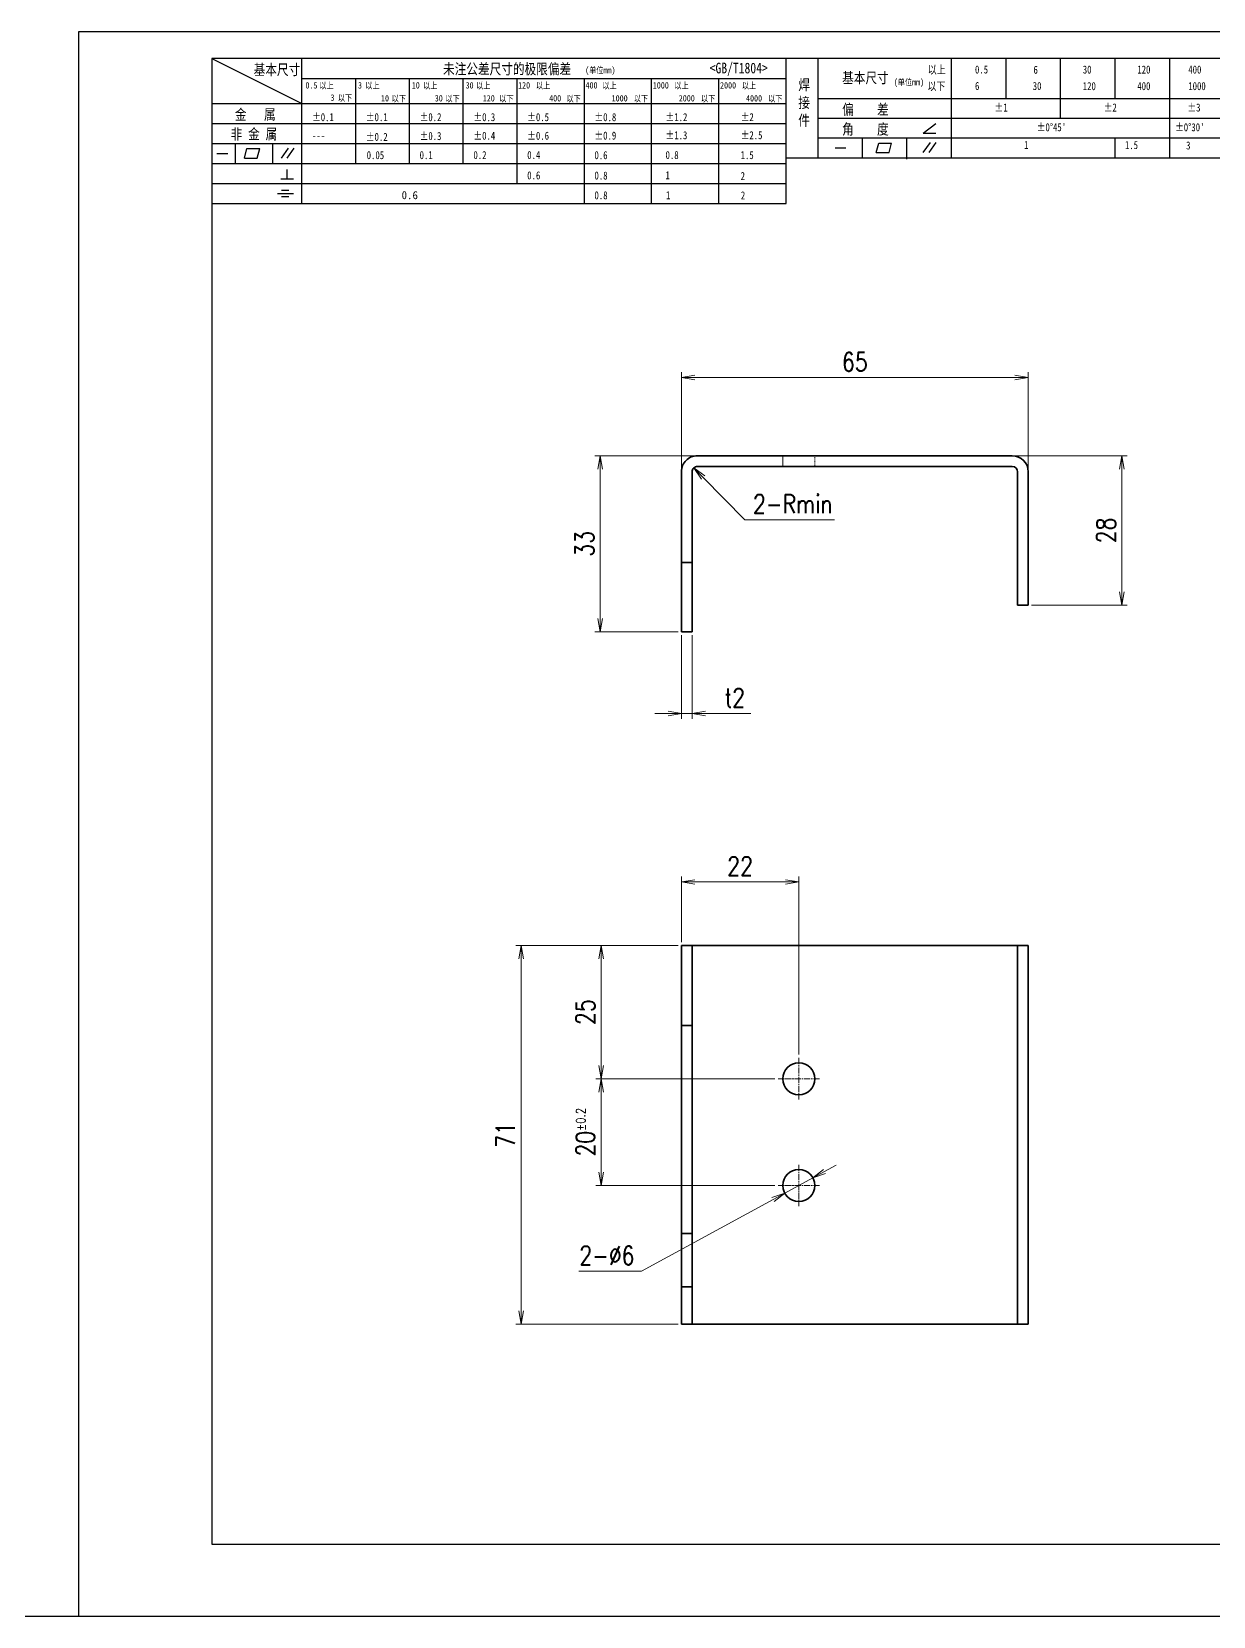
# Model space of a CAD drawing. Header units: millimetres. Extents: x 1201 to 11615, y -7347 to 2683.
# Drawn here: x 4396.4 to 4617.8, y -3109.3 to -2812.3 of the extents above; entities that cross this region are included whole.
import ezdxf
from ezdxf.enums import TextEntityAlignment as Align

# ---------------------------------------------------------------- set-up
doc = ezdxf.new("R2010")
doc.units = ezdxf.units.MM
for name, pattern in [('AM_ISO02W050x2', [3.75, 3, -0.75]), ('AM_ISO08W050x2', [9, 6, -0.75, 1.5, -0.75]), ('CENTER', [2, 1.25, -0.25, 0.25, -0.25])]:
    doc.linetypes.add(name, pattern=pattern)
for name, color, linetype, lineweight in [('CENTER', 2, 'AM_ISO08W050x2', 15), ('DIM', 3, 'Continuous', 20), ('DRAWING', 7, 'Continuous', 35), ('HIDDEN', 1, 'AM_ISO02W050x2', 18), ('图框', 7, 'Continuous', 15)]:
    doc.layers.add(name, color=color, linetype=linetype, lineweight=lineweight)
doc.layers.add('图\\M+19E79\\M+195B6\\M+18E9A', color=7, linetype='Continuous')
doc.styles.add('DIM', font='romans.shx', dxfattribs={"width": 0.8, "bigfont": 'bigfont.shx'})
doc.styles.add('STYLE1', font='')
doc.styles.add('国标', font='simfang.ttf', dxfattribs={"width": 0.8})
doc.styles.add('标题\\M+18E9A', font='romand.shx', dxfattribs={"oblique": 10, "bigfont": 'bigfont.shx'})
doc.styles.get('STYLE1').set_extended_font_data('SimSun')
doc.dimstyles.new('YH 1-1$0', dxfattribs={"dimtxt": 3.5, "dimasz": 2.5, "dimexe": 1, "dimexo": 0.625, "dimgap": 1.2, "dimtad": 1, "dimzin": 9, "dimdsep": 46, "dimtxsty": 'DIM', "dimblk": 'OPEN', "dimcen": 0, "dimclrd": 8, "dimclre": 8, "dimclrt": 2, "dimazin": 2, "dimtfac": 0.5, "dimtmove": 0, "dimatfit": 3, "dimldrblk": 'OPEN', "dimfxl": 0, "dimtolj": 1, "dimlwd": 13, "dimlwe": 13, "dimarcsym": 0})
doc.dimstyles.new('YH 1-1$3', dxfattribs={"dimtxt": 3.5, "dimasz": 2.5, "dimexe": 1, "dimexo": 0.625, "dimgap": 1.2, "dimtad": 1, "dimtoh": 1, "dimzin": 9, "dimdsep": 46, "dimtxsty": 'DIM', "dimblk": 'OPEN', "dimcen": 0, "dimclrd": 8, "dimclre": 8, "dimclrt": 2, "dimazin": 2, "dimtfac": 0.5, "dimtmove": 0, "dimatfit": 3, "dimldrblk": 'OPEN', "dimfxl": 0, "dimtolj": 1, "dimlwd": 13, "dimlwe": 13, "dimarcsym": 0})
doc.dimstyles.new('YH 1-1$4', dxfattribs={"dimtxt": 3.5, "dimasz": 2.5, "dimexe": 1, "dimexo": 0.625, "dimgap": 1.2, "dimtad": 1, "dimtoh": 1, "dimzin": 9, "dimdsep": 46, "dimtxsty": 'DIM', "dimblk": 'OPEN', "dimcen": 0, "dimclrd": 8, "dimclre": 8, "dimclrt": 2, "dimazin": 2, "dimtfac": 0.5, "dimtmove": 0, "dimatfit": 3, "dimldrblk": 'OPEN', "dimfxl": 0, "dimtolj": 1, "dimlwd": 13, "dimlwe": 13, "dimarcsym": 0})

# ---------------------------------------------------------------- blocks, each defined once
blk = doc.blocks.new('GZDEH零件A3图框V01版')
at = {"color": 1, "linetype": 'CENTER', "lineweight": 5, "ltscale": 16.256}
for p, q in [((3175.79, -1823.28), (3175.79, -1830.32)), ((3179.31, -1826.8), (3172.27, -1826.8))]:
    blk.add_line(p, q, dxfattribs=at)
at = {"color": 2, "linetype": 'ByBlock', "lineweight": 30}
for p, q in [((3169.66, -1825.2), (3160.66, -1823.8)), ((3160.66, -1829.8), (3160.66, -1823.8)), ((3169.66, -1825.2), (3169.66, -1828.4)), ((3169.66, -1828.4), (3160.66, -1829.8))]:
    blk.add_line(p, q, dxfattribs=at)
at = {"color": 1, "linetype": 'CENTER', "lineweight": 5, "ltscale": 9.144}
blk.add_line((3169.96, -1826.8), (3160.14, -1826.8), dxfattribs=at)
at = {"color": 2, "linetype": 'ByBlock', "lineweight": 30}
for radius in [3, 1.6]:
    blk.add_circle((3175.79, -1826.8), radius, dxfattribs=at)
at = {"layer": 'Defpoints', "linetype": 'Continuous'}
for p, q in [((2857.49, -1549.46), (2857.49, -1846.46)), ((3277.49, -1549.46), (2857.49, -1549.46)), ((3277.49, -1846.46), (3277.49, -1549.46)), ((2857.49, -1846.46), (3277.49, -1846.46))]:
    blk.add_line(p, q, dxfattribs=at)
at = {"layer": '图\\M+19E79\\M+195B6\\M+18E9A', "linetype": 'Continuous', "lineweight": 30}
for p, q in [((2882.49, -1554.46), (2882.49, -1832.96)), ((3272.49, -1554.46), (2882.49, -1554.46)), ((3272.49, -1832.96), (3272.49, -1554.46)), ((2882.49, -1832.96), (3272.49, -1832.96))]:
    blk.add_line(p, q, dxfattribs=at)
at = {"layer": '图\\M+19E79\\M+195B6\\M+18E9A', "color": 9}
for p, q in [((2882.49, -1554.46), (2899.37, -1562.92)), ((2899.37, -1581.67), (2899.37, -1554.46)), ((2990.09, -1581.67), (2990.09, -1554.46)), ((2996.09, -1573.08), (2996.09, -1554.46)), ((3021.09, -1561.98), (3021.09, -1554.46)), ((3031.31, -1561.98), (3031.31, -1554.46)), ((3041.53, -1561.98), (3041.53, -1554.46)), ((3051.75, -1561.98), (3051.75, -1554.46)), ((3061.98, -1561.98), (3061.98, -1554.46)), ((3072.2, -1561.98), (3072.2, -1554.46)), ((3082.42, -1561.98), (3082.42, -1554.46)), ((3092.64, -1561.98), (3092.64, -1554.46)), ((3102.86, -1561.98), (3102.86, -1554.46)), ((3113.09, -1573.08), (3113.09, -1554.46)), ((2899.37, -1558.24), (2990.09, -1558.24)), ((2909.45, -1574.17), (2909.45, -1558.24)), ((2919.53, -1574.17), (2919.53, -1558.24)), ((2929.61, -1574.17), (2929.61, -1558.24)), ((2939.69, -1577.92), (2939.69, -1558.24)), ((2952.29, -1581.67), (2952.29, -1558.24)), ((2964.89, -1581.67), (2964.89, -1558.24)), ((2977.49, -1581.67), (2977.49, -1558.24)), ((2996.09, -1561.98), (3113.09, -1561.98)), ((3021.09, -1573.08), (3021.09, -1561.98)), ((3041.53, -1565.68), (3041.53, -1561.98)), ((3061.98, -1573.08), (3061.98, -1561.98)), ((3072.2, -1573.08), (3072.2, -1561.98)), ((3082.42, -1565.68), (3082.42, -1561.98)), ((3092.64, -1565.68), (3092.64, -1561.98)), ((3102.86, -1565.68), (3102.86, -1561.98)), ((2882.49, -1562.92), (2990.09, -1562.92)), ((2882.49, -1566.67), (2990.09, -1566.67)), ((2996.09, -1565.68), (3113.09, -1565.68)), ((3015.75, -1568.51), (3018.15, -1566.66)), ((2882.49, -1570.42), (2990.09, -1570.42)), ((2886.92, -1574.12), (2886.92, -1570.42)), ((2893.91, -1574.12), (2893.91, -1570.42)), ((2996.09, -1569.38), (3113.09, -1569.38)), ((3004.42, -1573.08), (3004.42, -1569.38)), ((3006.97, -1572.12), (3007.45, -1570.33)), ((3007.45, -1570.33), (3009.86, -1570.33)), ((3009.39, -1572.12), (3009.86, -1570.33)), ((3012.75, -1573.08), (3012.75, -1569.38)), ((3015.75, -1568.51), (3018.15, -1568.51)), ((3015.81, -1572.12), (3017.15, -1570.26)), ((3016.89, -1572.12), (3018.23, -1570.26)), ((3051.75, -1573.08), (3051.75, -1569.38)), ((3082.42, -1573.08), (3082.42, -1569.48)), ((3092.64, -1573.08), (3092.64, -1569.38)), ((3102.86, -1573.08), (3102.86, -1569.38)), ((2883.43, -1572.27), (2885.49, -1572.27)), ((2888.59, -1573.16), (2889.07, -1571.37)), ((2888.59, -1573.16), (2891, -1573.16)), ((2889.07, -1571.37), (2891.48, -1571.37)), ((2891, -1573.16), (2891.48, -1571.37)), ((2895.52, -1573.16), (2896.85, -1571.3)), ((2896.6, -1573.16), (2897.94, -1571.3)), ((2990.09, -1573.08), (3113.09, -1573.08)), ((2999.26, -1571.23), (3001.32, -1571.23)), ((3006.97, -1572.12), (3009.39, -1572.12)), ((3012.75, -1573.33), (3012.75, -1573.08)), ((2882.49, -1574.17), (2990.09, -1574.17)), ((2895.42, -1577.05), (2897.81, -1577.05)), ((2896.58, -1577.05), (2896.58, -1575.28)), ((2882.49, -1577.92), (2990.09, -1577.92)), ((2894.79, -1579.77), (2897.77, -1579.77)), ((2895.57, -1579.17), (2896.92, -1579.17)), ((2882.49, -1581.67), (2990.09, -1581.67)), ((2895.57, -1580.37), (2896.93, -1580.37)), ((3272.49, -1788.46), (3092.49, -1788.46)), ((3124.99, -1788.46), (3124.99, -1815.96)), ((3181.99, -1788.46), (3181.99, -1832.96)), ((3247.49, -1788.46), (3247.49, -1832.96)), ((3181.99, -1802.21), (3092.49, -1802.21)), ((3181.99, -1802.21), (3272.49, -1802.21)), ((3181.99, -1815.96), (3092.49, -1815.96)), ((3114.17, -1815.96), (3114.17, -1832.96)), ((3114.17, -1815.96), (3114.17, -1832.96)), ((3135.83, -1815.96), (3135.83, -1832.96)), ((3135.83, -1815.96), (3135.83, -1832.96)), ((3181.99, -1815.96), (3272.49, -1815.96))]:
    blk.add_line(p, q, dxfattribs=at)
at = {"layer": '图\\M+19E79\\M+195B6\\M+18E9A', "color": 7}
blk.add_line((3272.49, -1788.46), (3092.49, -1788.46), dxfattribs=at)
at = {"layer": '图\\M+19E79\\M+195B6\\M+18E9A', "color": 9, "linetype": 'Continuous'}
blk.add_line((3092.49, -1832.96), (3092.49, -1788.46), dxfattribs=at)
at = {"layer": '图框', "color": 7}
for p, q in [((3157.49, -1749.46), (3272.49, -1749.46)), ((3157.49, -1832.96), (3157.49, -1749.46))]:
    blk.add_line(p, q, dxfattribs=at)
at = {"layer": '图框', "color": 9}
for p, q in [((3157.49, -1755.46), (3162.49, -1749.46)), ((3162.49, -1749.46), (3167.49, -1755.46)), ((3167.49, -1788.46), (3167.49, -1749.46)), ((3240.49, -1788.46), (3240.49, -1749.46)), ((3252.49, -1749.46), (3252.49, -1788.46)), ((3157.49, -1755.46), (3272.49, -1755.46)), ((3157.49, -1761.46), (3162.49, -1755.46)), ((3162.49, -1755.46), (3167.49, -1761.46)), ((3157.49, -1761.46), (3272.49, -1761.46)), ((3157.49, -1767.46), (3162.49, -1761.46)), ((3162.49, -1761.46), (3167.49, -1767.46)), ((3157.49, -1767.46), (3272.49, -1767.46)), ((3157.49, -1773.46), (3162.49, -1767.46)), ((3162.49, -1767.46), (3167.49, -1773.46)), ((3157.49, -1773.46), (3272.49, -1773.46)), ((3157.49, -1779.46), (3162.49, -1773.46)), ((3162.49, -1773.46), (3167.49, -1779.46)), ((3157.49, -1779.46), (3272.49, -1779.46))]:
    blk.add_line(p, q, dxfattribs=at)
at = {"layer": '图框', "color": 9, "linetype": 'Continuous'}
blk.add_line((3181.99, -1749.46), (3181.99, -1832.96), dxfattribs=at)
at = {"layer": '图\\M+19E79\\M+195B6\\M+18E9A', "color": 9, "style": '国标'}
for s, height, width, p in [('基本尺寸', 2, 0.8, (2890.33, -1557.58)), ('未注公差尺寸的极限偏差', 2, 0.8, (2925.81, -1557.44)), ('<GB/T1804>', 2, 0.8, (2975.78, -1557.27)), ('以上', 1.5, 0.8, (3016.64, -1557.33)), ('0.5', 1.5, 0.8, (3025.49, -1557.3)), ('6', 1.5, 0.8, (3036.45, -1557.34)), ('30', 1.5, 0.8, (3045.69, -1557.31)), ('120', 1.5, 0.8, (3055.91, -1557.31)), ('400', 1.5, 0.8, (3065.46, -1557.31)), ('1000', 1.5, 0.8, (3075.36, -1557.31)), ('2000', 1.5, 0.8, (3085.57, -1557.31)), ('4000', 1.5, 0.8, (3095.57, -1557.31)), ('8000', 1.5, 0.8, (3105.7, -1557.31)), ('30', 1.2, 0.8, (2930.04, -1560.11)), ('基本尺寸', 2, 0.8, (3000.6, -1559.1)), ('以下', 1.5, 0.8, (3016.58, -1560.43)), ('6', 1.5, 0.8, (3025.49, -1560.38)), ('30', 1.5, 0.8, (3036.31, -1560.39)), ('120', 1.5, 0.8, (3045.69, -1560.41)), ('400', 1.5, 0.8, (3055.91, -1560.41)), ('1000', 1.5, 0.8, (3065.46, -1560.41)), ('2000', 1.5, 0.8, (3075.36, -1560.41)), ('4000', 1.5, 0.8, (3085.57, -1560.41)), ('8000', 1.5, 0.8, (3095.57, -1560.41)), ('12000', 1.5, 0.8, (3105.7, -1560.41)), ('金   属', 2, 0.8, (2886.82, -1565.98)), ('±0.1', 1.5, 0.8, (2901.27, -1566.23)), ('±0.1', 1.5, 0.8, (2911.35, -1566.23)), ('±0.2', 1.5, 0.8, (2921.43, -1566.23)), ('±0.3', 1.5, 0.8, (2931.51, -1566.23)), ('±0.5', 1.5, 0.8, (2941.59, -1566.23)), ('±0.8', 1.5, 0.8, (2954.19, -1566.23)), ('±1.2', 1.5, 0.8, (2967.51, -1566.23)), ('±2', 1.5, 0.8, (2981.58, -1566.23)), ('偏    差', 2, 0.8, (3000.6, -1565.04)), ('±1', 1.5, 0.8, (3029.16, -1564.42)), ('±2', 1.5, 0.8, (3049.61, -1564.42)), ('±3', 1.5, 0.8, (3065.3, -1564.42)), ('±4', 1.5, 0.8, (3074.85, -1564.42)), ('±6', 1.5, 0.8, (3085.22, -1564.42)), ('±8', 1.5, 0.8, (3095.06, -1564.42)), ('±10', 1.5, 0.8, (3105.02, -1564.42)), ('非 金 属', 2, 0.8, (2886.02, -1569.65)), ('±0.3', 1.5, 0.8, (2921.43, -1569.77)), ('±0.4', 1.5, 0.8, (2931.51, -1569.71)), ('±0.6', 1.5, 0.8, (2941.59, -1569.71)), ('±0.9', 1.5, 0.8, (2954.19, -1569.68)), ('±1.3', 1.5, 0.8, (2967.51, -1569.62)), ('±2.5', 1.5, 0.8, (2981.58, -1569.61)), ('角    度', 2, 0.8, (3000.6, -1568.74)), ("±0%%D45'", 1.5, 0.8, (3037.06, -1568.12)), ("±0%%D30'", 1.5, 0.8, (3062.98, -1568.12)), ("±0%%D20'", 1.5, 0.8, (3087.38, -1568.12)), ('---', 1.5, 0.8, (2901.27, -1569.65)), ('±0.2', 1.5, 0.8, (2911.35, -1569.92)), ('1', 1.5, 0.8, (3034.69, -1571.43)), ('1.5', 1.5, 0.8, (3053.59, -1571.46)), ('3', 1.5, 0.8, (3065.05, -1571.53)), ('4.5', 1.5, 0.8, (3073.82, -1571.46)), ('6', 1.5, 0.8, (3085.28, -1571.6)), ('8', 1.5, 0.8, (3095.68, -1571.56)), ('10', 1.5, 0.8, (3105.36, -1571.47)), ('0.1', 1.5, 0.8, (2921.43, -1573.34)), ('0.2', 1.5, 0.8, (2931.51, -1573.33)), ('0.4', 1.5, 0.8, (2941.59, -1573.33)), ('0.6', 1.5, 0.8, (2954.19, -1573.35)), ('0.8', 1.5, 0.8, (2967.51, -1573.33)), ('1.5', 1.5, 0.8, (2981.58, -1573.34)), ('0.6', 1.5, 0.8, (2941.59, -1577.14)), ('0.8', 1.5, 0.8, (2954.19, -1577.17)), ('1', 1.5, 0.8, (2967.51, -1577.12)), ('2', 1.5, 0.8, (2981.58, -1577.26)), ('0.8', 1.5, 0.8, (2954.19, -1580.87)), ('1', 1.5, 0.8, (2967.59, -1580.86)), ('2', 1.5, 0.8, (2981.62, -1580.89)), ('热处理', 2.5, 0.8, (3095.03, -1792.46)), ('材  质', 2.5, 0.8, (3128.04, -1792.46)), ('项目编码 PROJECT', 2.5, 0.8, (3248.13, -1792.43)), ('表面粗糙度', 2.5, 0.8, (3094.05, -1806.21)), ('表面处理', 2.5, 0.8, (3125.41, -1806.21)), ('SURFACE TREATMENT', 2.5, 0.6, (3138.47, -1806.21)), ('比  例\u3000', 2.5, 0.8, (3159.1, -1806.21)), ('SCALE', 2.5, 0.8, (3171.15, -1806.21)), ('名称\u3000', 2.5, 0.8, (3182.54, -1806.21)), ('NAME', 2.5, 0.8, (3188.8, -1806.21)), ('数  量', 2.5, 0.8, (3250.61, -1806.05)), ("QT'Y ", 2.5, 0.8, (3263.86, -1806.05)), (' DESIGN', 2.5, 0.8, (3101.47, -1819.96)), (' DRAW', 2.5, 0.8, (3124.78, -1819.96)), ("CHK'D", 2.5, 0.8, (3147.58, -1819.96)), ('三角法', 2.5, 0.8, (3164.9, -1819.96)), ('图号', 2.5, 0.8, (3182.36, -1819.96)), ('DWG.NO.', 2.5, 0.8, (3189.16, -1819.96)), ('图示为', 2.5, 0.8, (3249.94, -1819.93)), ('<LH/RH>', 2.5, 0.8, (3260.31, -1819.93))]:
    blk.add_text(s, height=height, dxfattribs=dict(at, width=width)).set_placement(p)
at = {"layer": '图\\M+19E79\\M+195B6\\M+18E9A', "color": 9, "lineweight": 15, "style": '国标', "width": 0.8}
for s, p in [('(单位mm)', (2952.44, -1557.27)), ('0.5', (2900.03, -1560.11)), ('以上', (2902.64, -1560.16)), ('3', (2909.88, -1560.11)), ('以上', (2911.25, -1560.16)), ('10', (2919.96, -1560.11)), ('以上', (2922.09, -1560.16)), ('以上', (2932.02, -1560.16)), ('120', (2939.88, -1560.11)), ('以上', (2943.21, -1560.16)), ('400', (2952.52, -1560.11)), ('以上', (2955.68, -1560.16)), ('1000', (2965.12, -1560.11)), ('以上', (2969.16, -1560.16)), ('2000', (2977.72, -1560.11)), ('以上', (2981.8, -1560.16)), ('(单位mm)', (3010.27, -1559.51)), ('3', (2904.73, -1562.41)), ('以下', (2906.1, -1562.46)), ('10', (2914.19, -1562.54)), ('以下', (2916.18, -1562.59)), ('30', (2924.27, -1562.54)), ('以下', (2926.26, -1562.59)), ('120', (2933.26, -1562.54)), ('以下', (2936.34, -1562.59)), ('400', (2945.7, -1562.54)), ('以下', (2948.94, -1562.59)), ('1000', (2957.41, -1562.54)), ('以下', (2961.54, -1562.59)), ('2000', (2969.99, -1562.54)), ('以下', (2974.14, -1562.59)), ('4000', (2982.59, -1562.54)), ('以下', (2986.74, -1562.59))]:
    blk.add_text(s, height=1.2, dxfattribs=at).set_placement(p)
at = {"layer": '图\\M+19E79\\M+195B6\\M+18E9A', "color": 9, "lineweight": 13, "style": '国标'}
blk.add_text('0.6', height=1.5, dxfattribs=at).set_placement((2918.05, -1580.85))
at = {"layer": '图\\M+19E79\\M+195B6\\M+18E9A', "color": 9, "style": '国标', "width": 0.8}
for s, p in [('HEAT TREAT', (3114.49, -1792.46)), ('MATERIAL', (3148.14, -1792.46)), ('客户', (3185.68, -1792.46)), ('USER', (3191.46, -1792.46)), ('FINISH', (3116.48, -1806.21)), ('设  计', (3097.79, -1819.96)), ('制  图', (3119.43, -1819.96)), ('检  图', (3141.11, -1819.96)), ('日期:', (3096.09, -1832)), ('日期:', (3117.71, -1832.1)), ('日期:', (3139.62, -1832))]:
    blk.add_text(s, height=2.5, dxfattribs=at).set_placement(p, align=Align.CENTER)
for s, p in [('车 型', (3162.87, -1791.2)), ('MODEL', (3175.2, -1791.24))]:
    blk.add_text(s, height=2.5, dxfattribs=at).set_placement(p, align=Align.MIDDLE)
at = {"layer": '图\\M+19E79\\M+195B6\\M+18E9A', "color": 7, "lineweight": -3, "style": 'STYLE1', "oblique": 15}
blk.add_text('广州市瑞欧智能设备有限公司', height=3.8, dxfattribs=at).set_placement((3172.16, -1838.51))
at = {"layer": '图\\M+19E79\\M+195B6\\M+18E9A', "color": 7, "style": '标题\\M+18E9A', "oblique": 10}
blk.add_text('A3', height=4, dxfattribs=at).set_placement((3269.91, -1840.2), align=Align.MIDDLE)
at = {"layer": '图\\M+19E79\\M+195B6\\M+18E9A', "color": 7, "style": '标题\\M+18E9A', "oblique": 10, "width": 0.75}
blk.add_text('Guangzhou RUIO Intelligent Equipment Co., Ltd. ', height=2.5, dxfattribs=at).set_placement((3211.26, -1842.9), align=Align.MIDDLE)
at = {"layer": '图\\M+19E79\\M+195B6\\M+18E9A', "color": 9, "insert": (2992.39, -1558.41), "char_height": 2, "width": 3.1877, "attachment_point": 1, "style": '国标'}
blk.add_mtext('焊\\P接\\P件', dxfattribs=at)
at = {"layer": '图\\M+19E79\\M+195B6\\M+18E9A', "color": 9, "insert": (2911.51, -1573.37), "char_height": 1.5, "attachment_point": 7, "style": '国标'}
blk.add_mtext_dynamic_manual_height_columns('0.05', width=5.1982, gutter_width=12.5, heights=[0], dxfattribs=at)
at = {"layer": '图框', "color": 9, "style": '国标', "width": 0.8}
for s, p in [('记 号', (3162.47, -1782.94)), ('年 月 日', (3174.9, -1782.98)), ('变  更  事  由', (3211.24, -1782.93)), ('C.L.', (3162.86, -1787.45)), ('DATE', (3174.85, -1787.42)), ('REVIEW', (3211.55, -1787.45))]:
    blk.add_text(s, height=2, dxfattribs=at).set_placement(p, align=Align.CENTER)
for s, p in [('制 图', (3246.15, -1781.95)), ('备    注', (3262.68, -1781.92)), ('DR', (3246.06, -1786.34)), ('REMARKS', (3262.57, -1786.32))]:
    blk.add_text(s, height=2, dxfattribs=at).set_placement(p, align=Align.MIDDLE)
blk = doc.blocks.new('_Open')
at = {"color": 0, "linetype": 'ByBlock', "lineweight": -2}
for p, q in [((-1, 0.17), (0, 0)), ((-1, -0.17), (0, 0)), ((0, 0), (-1, 0))]:
    blk.add_line(p, q, dxfattribs=at)
blk = doc.blocks.new('*D523')
at = {"layer": 'Defpoints', "color": 0, "ltscale": 2, "transparency": 16777216}
for p in [(4583.1, -2877.17), (4583.1, -2894.83), (4518.1, -2896.42)]:
    blk.add_point(p, dxfattribs=at)
at = {"layer": 'DIM', "color": 8, "lineweight": 13, "ltscale": 2, "transparency": 16777216}
for p, q in [((4518.1, -2895.79), (4518.1, -2876.17)), ((4520.6, -2877.17), (4580.6, -2877.17)), ((4583.1, -2894.21), (4583.1, -2876.17))]:
    blk.add_line(p, q, dxfattribs=at)
at = {"layer": 'DIM', "color": 8, "lineweight": 13, "ltscale": 2, "transparency": 16777216, "xscale": 2.5, "yscale": 2.5, "zscale": 2.5, "rotation": 180}
blk.add_blockref('_Open', (4518.1, -2877.17), dxfattribs=at)
at = {"layer": 'DIM', "color": 8, "lineweight": 13, "ltscale": 2, "transparency": 16777216, "xscale": 2.5, "yscale": 2.5, "zscale": 2.5}
blk.add_blockref('_Open', (4583.1, -2877.17), dxfattribs=at)
at = {"layer": 'DIM', "color": 2, "ltscale": 2, "transparency": 16777216, "insert": (4550.6, -2874.22), "char_height": 3.5, "attachment_point": 5, "style": 'DIM'}
blk.add_mtext('\\A1;65', dxfattribs=at)
blk = doc.blocks.new('*D524')
at = {"layer": 'Defpoints', "color": 0, "ltscale": 2, "transparency": 16777216}
for p in [(4521.1, -2891.83), (4502.89, -2924.83), (4518.1, -2924.83)]:
    blk.add_point(p, dxfattribs=at)
at = {"layer": 'DIM', "color": 8, "lineweight": 13, "ltscale": 2, "transparency": 16777216}
for p, q in [((4520.48, -2891.83), (4501.89, -2891.83)), ((4502.89, -2894.33), (4502.89, -2922.33)), ((4517.48, -2924.83), (4501.89, -2924.83))]:
    blk.add_line(p, q, dxfattribs=at)
at = {"layer": 'DIM', "color": 8, "lineweight": 13, "ltscale": 2, "transparency": 16777216, "xscale": 2.5, "yscale": 2.5, "zscale": 2.5}
for p, rotation in [((4502.89, -2891.83), 90), ((4502.89, -2924.83), 270)]:
    blk.add_blockref('_Open', p, dxfattribs=dict(at, rotation=rotation))
at = {"layer": 'DIM', "color": 2, "ltscale": 2, "transparency": 16777216, "insert": (4499.94, -2908.33), "char_height": 3.5, "attachment_point": 5, "rotation": 90, "style": 'DIM'}
blk.add_mtext('\\A1;33', dxfattribs=at)
blk = doc.blocks.new('*D525')
at = {"layer": 'Defpoints', "color": 0, "ltscale": 2, "transparency": 16777216}
for p in [(4580.1, -2891.83), (4600.62, -2891.83), (4583.1, -2919.83)]:
    blk.add_point(p, dxfattribs=at)
at = {"layer": 'DIM', "color": 8, "lineweight": 13, "ltscale": 2, "transparency": 16777216}
for p, q in [((4580.73, -2891.83), (4601.62, -2891.83)), ((4600.62, -2917.33), (4600.62, -2894.33)), ((4583.73, -2919.83), (4601.62, -2919.83))]:
    blk.add_line(p, q, dxfattribs=at)
at = {"layer": 'DIM', "color": 8, "lineweight": 13, "ltscale": 2, "transparency": 16777216, "xscale": 2.5, "yscale": 2.5, "zscale": 2.5}
for p, rotation in [((4600.62, -2891.83), 90), ((4600.62, -2919.83), 270)]:
    blk.add_blockref('_Open', p, dxfattribs=dict(at, rotation=rotation))
at = {"layer": 'DIM', "color": 2, "ltscale": 2, "transparency": 16777216, "insert": (4597.67, -2905.83), "char_height": 3.5, "attachment_point": 5, "rotation": 90, "style": 'DIM'}
blk.add_mtext('\\A1;28', dxfattribs=at)
blk = doc.blocks.new('*D526')
at = {"layer": 'Defpoints', "color": 0, "ltscale": 2, "transparency": 16777216}
for p in [(4520.4, -2894.12), (4521.1, -2894.83)]:
    blk.add_point(p, dxfattribs=at)
at = {"layer": 'DIM', "color": 8, "lineweight": 13, "ltscale": 2, "transparency": 16777216}
for p, q in [((4529.97, -2903.82), (4522.15, -2895.9)), ((4546.77, -2903.82), (4529.97, -2903.82))]:
    blk.add_line(p, q, dxfattribs=at)
at = {"layer": 'DIM', "color": 8, "lineweight": 13, "ltscale": 2, "transparency": 16777216, "xscale": 2.5, "yscale": 2.5, "zscale": 2.5, "rotation": 134.6397676968709}
blk.add_blockref('_Open', (4520.4, -2894.12), dxfattribs=at)
at = {"layer": 'DIM', "color": 2, "ltscale": 2, "transparency": 16777216, "insert": (4538.97, -2900.87), "char_height": 3.5, "attachment_point": 5, "style": 'DIM'}
blk.add_mtext('\\A1;{\\Fromans,bigfont|c134;2-Rmin}', dxfattribs=at)
blk = doc.blocks.new('*D527')
at = {"layer": 'Defpoints', "color": 0, "ltscale": 2, "transparency": 16777216}
for p in [(4518.1, -2924.83), (4520.1, -2924.83), (4520.1, -2940.13)]:
    blk.add_point(p, dxfattribs=at)
at = {"layer": 'DIM', "color": 8, "lineweight": 13, "ltscale": 2, "transparency": 16777216}
for p, q in [((4518.1, -2925.46), (4518.1, -2941.13)), ((4520.1, -2925.46), (4520.1, -2941.13)), ((4515.6, -2940.13), (4513.1, -2940.13)), ((4518.1, -2940.13), (4520.1, -2940.13)), ((4522.6, -2940.13), (4531.1, -2940.13))]:
    blk.add_line(p, q, dxfattribs=at)
at = {"layer": 'DIM', "color": 8, "lineweight": 13, "ltscale": 2, "transparency": 16777216, "xscale": 2.5, "yscale": 2.5, "zscale": 2.5}
blk.add_blockref('_Open', (4518.1, -2940.13), dxfattribs=at)
at = {"layer": 'DIM', "color": 8, "lineweight": 13, "ltscale": 2, "transparency": 16777216, "xscale": 2.5, "yscale": 2.5, "zscale": 2.5, "rotation": 180}
blk.add_blockref('_Open', (4520.1, -2940.13), dxfattribs=at)
at = {"layer": 'DIM', "color": 2, "ltscale": 2, "transparency": 16777216, "insert": (4528.1, -2937.18), "char_height": 3.5, "attachment_point": 5, "style": 'DIM'}
blk.add_mtext('\\A1;t2', dxfattribs=at)
blk = doc.blocks.new('*D528')
at = {"layer": 'Defpoints', "color": 0, "ltscale": 2, "transparency": 16777216}
for p in [(4518.1, -2983.61), (4488.06, -3054.61), (4518.1, -3054.61)]:
    blk.add_point(p, dxfattribs=at)
at = {"layer": 'DIM', "color": 8, "lineweight": 13, "ltscale": 2, "transparency": 16777216}
for p, q in [((4517.48, -2983.61), (4487.06, -2983.61)), ((4488.06, -2986.11), (4488.06, -3052.11)), ((4517.48, -3054.61), (4487.06, -3054.61))]:
    blk.add_line(p, q, dxfattribs=at)
at = {"layer": 'DIM', "color": 8, "lineweight": 13, "ltscale": 2, "transparency": 16777216, "xscale": 2.5, "yscale": 2.5, "zscale": 2.5}
for p, rotation in [((4488.06, -2983.61), 90), ((4488.06, -3054.61), 270)]:
    blk.add_blockref('_Open', p, dxfattribs=dict(at, rotation=rotation))
at = {"layer": 'DIM', "color": 2, "ltscale": 2, "transparency": 16777216, "insert": (4485.11, -3019.11), "char_height": 3.5, "attachment_point": 5, "rotation": 90, "style": 'DIM'}
blk.add_mtext('\\A1;71', dxfattribs=at)
blk = doc.blocks.new('*D529')
at = {"layer": 'Defpoints', "color": 0, "ltscale": 2, "transparency": 16777216}
for p in [(4503.05, -2983.61), (4518.1, -2983.61), (4536.2, -3008.61)]:
    blk.add_point(p, dxfattribs=at)
at = {"layer": 'DIM', "color": 8, "lineweight": 13, "ltscale": 2, "transparency": 16777216}
for p, q in [((4517.48, -2983.61), (4502.05, -2983.61)), ((4503.05, -3006.11), (4503.05, -2986.11)), ((4535.58, -3008.61), (4502.05, -3008.61))]:
    blk.add_line(p, q, dxfattribs=at)
at = {"layer": 'DIM', "color": 8, "lineweight": 13, "ltscale": 2, "transparency": 16777216, "xscale": 2.5, "yscale": 2.5, "zscale": 2.5}
for p, rotation in [((4503.05, -2983.61), 90), ((4503.05, -3008.61), 270)]:
    blk.add_blockref('_Open', p, dxfattribs=dict(at, rotation=rotation))
at = {"layer": 'DIM', "color": 2, "ltscale": 2, "transparency": 16777216, "insert": (4500.1, -2996.11), "char_height": 3.5, "attachment_point": 5, "rotation": 90, "style": 'DIM'}
blk.add_mtext('\\A1;25', dxfattribs=at)
blk = doc.blocks.new('*D530')
at = {"layer": 'Defpoints', "color": 0, "ltscale": 2, "transparency": 16777216}
for p in [(4536.2, -3008.61), (4503.05, -3028.61), (4536.2, -3028.61)]:
    blk.add_point(p, dxfattribs=at)
at = {"layer": 'DIM', "color": 8, "lineweight": 13, "ltscale": 2, "transparency": 16777216}
for p, q in [((4535.58, -3008.61), (4502.05, -3008.61)), ((4503.05, -3011.11), (4503.05, -3026.11)), ((4535.58, -3028.61), (4502.05, -3028.61))]:
    blk.add_line(p, q, dxfattribs=at)
at = {"layer": 'DIM', "color": 8, "lineweight": 13, "ltscale": 2, "transparency": 16777216, "xscale": 2.5, "yscale": 2.5, "zscale": 2.5}
for p, rotation in [((4503.05, -3008.61), 90), ((4503.05, -3028.61), 270)]:
    blk.add_blockref('_Open', p, dxfattribs=dict(at, rotation=rotation))
at = {"layer": 'DIM', "color": 2, "ltscale": 2, "transparency": 16777216, "insert": (4500.1, -3018.61), "char_height": 3.5, "attachment_point": 5, "rotation": 90, "style": 'DIM'}
blk.add_mtext('\\A2;20{\\H1.75;\\M+1817D0.2}', dxfattribs=at)
blk = doc.blocks.new('*D531')
at = {"layer": 'Defpoints', "color": 0, "ltscale": 2, "transparency": 16777216}
for p in [(4518.1, -2971.71), (4518.1, -2983.61), (4540.1, -3004.71)]:
    blk.add_point(p, dxfattribs=at)
at = {"layer": 'DIM', "color": 8, "lineweight": 13, "ltscale": 2, "transparency": 16777216}
for p, q in [((4518.1, -2982.98), (4518.1, -2970.71)), ((4537.6, -2971.71), (4520.6, -2971.71)), ((4540.1, -3004.08), (4540.1, -2970.71))]:
    blk.add_line(p, q, dxfattribs=at)
at = {"layer": 'DIM', "color": 8, "lineweight": 13, "ltscale": 2, "transparency": 16777216, "xscale": 2.5, "yscale": 2.5, "zscale": 2.5, "rotation": 180}
blk.add_blockref('_Open', (4518.1, -2971.71), dxfattribs=at)
at = {"layer": 'DIM', "color": 8, "lineweight": 13, "ltscale": 2, "transparency": 16777216, "xscale": 2.5, "yscale": 2.5, "zscale": 2.5}
blk.add_blockref('_Open', (4540.1, -2971.71), dxfattribs=at)
at = {"layer": 'DIM', "color": 2, "ltscale": 2, "transparency": 16777216, "insert": (4529.1, -2968.76), "char_height": 3.5, "attachment_point": 5, "style": 'DIM'}
blk.add_mtext('\\A1;22', dxfattribs=at)
blk = doc.blocks.new('*D532')
at = {"layer": 'Defpoints', "color": 0, "ltscale": 2, "transparency": 16777216}
for p in [(4542.73, -3027.17), (4537.47, -3030.04)]:
    blk.add_point(p, dxfattribs=at)
at = {"layer": 'DIM', "color": 8, "lineweight": 13, "ltscale": 2, "transparency": 16777216}
for p, q in [((4544.93, -3025.98), (4547.13, -3024.78)), ((4542.73, -3027.17), (4537.47, -3030.04)), ((4510.62, -3044.67), (4535.27, -3031.24)), ((4498.88, -3044.67), (4510.62, -3044.67))]:
    blk.add_line(p, q, dxfattribs=at)
at = {"layer": 'DIM', "color": 8, "lineweight": 13, "ltscale": 2, "transparency": 16777216, "xscale": 2.5, "yscale": 2.5, "zscale": 2.5}
for p, rotation in [((4542.73, -3027.17), 208.575198345482), ((4537.47, -3030.04), 28.57519834548203)]:
    blk.add_blockref('_Open', p, dxfattribs=dict(at, rotation=rotation))
at = {"layer": 'DIM', "color": 2, "ltscale": 2, "transparency": 16777216, "insert": (4504.15, -3041.72), "char_height": 3.5, "attachment_point": 5, "style": 'DIM'}
blk.add_mtext('\\A1;2-%%c6', dxfattribs=at)

msp = doc.modelspace()

# ---------------------------------------------------------------- linework, layer by layer
msp.add_line((1201.092, -3109.349), (10120.957, -3109.349))
at = {"layer": 'CENTER', "ltscale": 0.195001}
for p, q in [((4540.1, -3004.706), (4540.1, -3012.506)), ((4544, -3008.606), (4536.2, -3008.606)), ((4540.1, -3024.706), (4540.1, -3032.506)), ((4544, -3028.606), (4536.2, -3028.606))]:
    msp.add_line(p, q, dxfattribs=at)
at = {"layer": 'DRAWING', "lineweight": 35}
for p, q in [((4580.1, -2891.834), (4521.1, -2891.834)), ((4521.1, -2893.834), (4580.1, -2893.834)), ((4581.1, -2919.834), (4581.1, -2894.834)), ((4583.1, -2919.834), (4583.1, -2894.834)), ((4521.1, -2983.606), (4580.1, -2983.606)), ((4581.1, -2983.606), (4581.1, -3054.606)), ((4583.1, -2983.606), (4583.1, -3054.606)), ((4518.1, -3037.606), (4518.1, -2998.606)), ((4520.1, -3037.606), (4520.1, -2998.606)), ((4580.1, -3054.606), (4521.1, -3054.606))]:
    msp.add_line(p, q, dxfattribs=at)
at = {"layer": 'DRAWING', "lineweight": 35, "ltscale": 0.425}
for p, q in [((4518.1, -2894.834), (4518.1, -2911.834)), ((4520.1, -2911.834), (4520.1, -2894.834))]:
    msp.add_line(p, q, dxfattribs=at)
at = {"layer": 'DRAWING', "lineweight": 35, "ltscale": 0.325}
for p, q in [((4518.1, -2911.834), (4518.1, -2924.834)), ((4520.1, -2911.834), (4520.1, -2924.834))]:
    msp.add_line(p, q, dxfattribs=at)
at = {"layer": 'DRAWING', "lineweight": 35, "ltscale": 0.05}
for p, q in [((4520.1, -2911.834), (4518.1, -2911.834)), ((4581.1, -2919.834), (4583.1, -2919.834)), ((4520.1, -2924.834), (4518.1, -2924.834)), ((4520.1, -2983.606), (4518.1, -2983.606)), ((4581.1, -2983.606), (4583.1, -2983.606)), ((4520.1, -2998.606), (4518.1, -2998.606)), ((4518.1, -3037.606), (4520.1, -3037.606)), ((4520.1, -3047.606), (4518.1, -3047.606)), ((4520.1, -3054.606), (4518.1, -3054.606)), ((4583.1, -3054.606), (4581.1, -3054.606))]:
    msp.add_line(p, q, dxfattribs=at)
at = {"layer": 'DRAWING', "lineweight": 35, "ltscale": 0.375}
for p, q in [((4518.1, -2983.606), (4518.1, -2998.606)), ((4520.1, -2983.606), (4520.1, -2998.606))]:
    msp.add_line(p, q, dxfattribs=at)
at = {"layer": 'DRAWING', "lineweight": 35, "ltscale": 0.015231}
for p, q in [((4520.1, -2983.606), (4520.71, -2983.606)), ((4520.71, -3054.606), (4520.1, -3054.606))]:
    msp.add_line(p, q, dxfattribs=at)
at = {"layer": 'DRAWING', "lineweight": 35, "ltscale": 0.009769}
for p, q in [((4520.71, -2983.606), (4521.1, -2983.606)), ((4521.1, -3054.606), (4520.71, -3054.606))]:
    msp.add_line(p, q, dxfattribs=at)
at = {"layer": 'DRAWING', "lineweight": 35, "ltscale": 0.025}
for p, q in [((4580.1, -2983.606), (4581.1, -2983.606)), ((4581.1, -3054.606), (4580.1, -3054.606))]:
    msp.add_line(p, q, dxfattribs=at)
at = {"layer": 'DRAWING', "lineweight": 35, "ltscale": 0.25}
for p, q in [((4518.1, -3037.606), (4518.1, -3047.606)), ((4520.1, -3037.606), (4520.1, -3047.606))]:
    msp.add_line(p, q, dxfattribs=at)
at = {"layer": 'DRAWING', "lineweight": 35, "ltscale": 0.175}
for p, q in [((4518.1, -3054.606), (4518.1, -3047.606)), ((4520.1, -3054.606), (4520.1, -3047.606))]:
    msp.add_line(p, q, dxfattribs=at)
at = {"layer": 'DRAWING', "lineweight": 35}
for centre in [(4540.1, -3008.606), (4540.1, -3028.606)]:
    msp.add_circle(centre, 3, dxfattribs=at)
for centre, radius, start, end in [((4521.1, -2894.834), 3, 89.99999, 179.99999), ((4580.1, -2894.834), 3, 359.99999, 89.99999), ((4521.1, -2894.834), 1, 89.99999, 179.99999), ((4580.1, -2894.834), 1, 359.99999, 89.99999)]:
    msp.add_arc(centre, radius, start, end, dxfattribs=at)
at = {"layer": 'HIDDEN', "ltscale": 0.05}
for p, q in [((4537.1, -2893.834), (4537.1, -2891.834)), ((4537.1, -2893.834), (4537.1, -2891.834)), ((4543.1, -2891.834), (4543.1, -2893.834)), ((4543.1, -2891.834), (4543.1, -2893.834))]:
    msp.add_line(p, q, dxfattribs=at)

# ---------------------------------------------------------------- block references
at = {"layer": '图框'}
msp.add_blockref('GZDEH零件A3图框V01版', (1547.621, -1262.888), dxfattribs=at)

# ---------------------------------------------------------------- dimensions: what is measured, and where the dimension line sits
at = {"layer": 'DIM', "ltscale": 2}
for base, p1, p2, picture, middle in [((4583.1, -2877.171), (4518.1, -2896.415), (4583.1, -2894.834), '*D523', (4550.6, -2874.221)), ((4518.1, -2971.708), (4540.1, -3004.706), (4518.1, -2983.606), '*D531', (4529.1, -2968.758))]:
    dim = msp.add_linear_dim(base=base, p1=p1, p2=p2, dimstyle='YH 1-1$0', dxfattribs=at)
    dim.commit()
    dim.dimension.update_dxf_attribs({"geometry": picture, "text_midpoint": middle})
for base, p1, p2, picture, middle in [((4502.893, -2924.834), (4521.1, -2891.834), (4518.1, -2924.834), '*D524', (4499.943, -2908.334)), ((4600.621, -2891.834), (4583.1, -2919.834), (4580.1, -2891.834), '*D525', (4597.671, -2905.834)), ((4488.059, -3054.606), (4518.1, -2983.606), (4518.1, -3054.606), '*D528', (4485.109, -3019.106)), ((4503.048, -2983.606), (4536.2, -3008.606), (4518.1, -2983.606), '*D529', (4500.098, -2996.106))]:
    dim = msp.add_linear_dim(base=base, p1=p1, p2=p2, angle=90, dimstyle='YH 1-1$0', dxfattribs=at)
    dim.commit()
    dim.dimension.update_dxf_attribs({"geometry": picture, "text_midpoint": middle})
dim = msp.add_radius_dim(center=(4521.1, -2894.834), mpoint=(4520.398, -2894.122), text='{\\Fromans,bigfont|c134;2-Rmin}', dimstyle='YH 1-1$4', override={"dimtmove": 1}, dxfattribs=at)
dim.commit()
dim.dimension.update_dxf_attribs({"geometry": '*D526', "text_midpoint": (4529.97, -2903.816), "dimtype": 164})
dim = msp.add_linear_dim(base=(4520.1, -2940.132), p1=(4518.1, -2924.834), p2=(4520.1, -2924.834), dimstyle='YH 1-1$0', override={"dimpost": 't<>'}, dxfattribs=at)
dim.commit()
dim.dimension.update_dxf_attribs({"geometry": '*D527', "text_midpoint": (4528.1, -2937.182)})
dim = msp.add_linear_dim(base=(4503.048, -3028.606), p1=(4536.2, -3008.606), p2=(4536.2, -3028.606), angle=90, dimstyle='YH 1-1$0', override={"dimtol": 1, "dimlim": 0, "dimtp": 0.2, "dimtm": 0.2, "dimtfac": 0.5, "dimtolj": 2}, dxfattribs=at)
dim.commit()
dim.dimension.update_dxf_attribs({"geometry": '*D530', "text_midpoint": (4500.098, -3018.606)})
dim = msp.add_diameter_dim_2p(p1=(4542.735, -3027.171), p2=(4537.466, -3030.041), dimstyle='YH 1-1$3', override={"dimpost": '2-%%c<>'}, dxfattribs=at)
dim.commit()
dim.dimension.update_dxf_attribs({"geometry": '*D532', "text_midpoint": (4504.149, -3044.666), "dimtype": 163})

doc.saveas('drawing.dxf')
